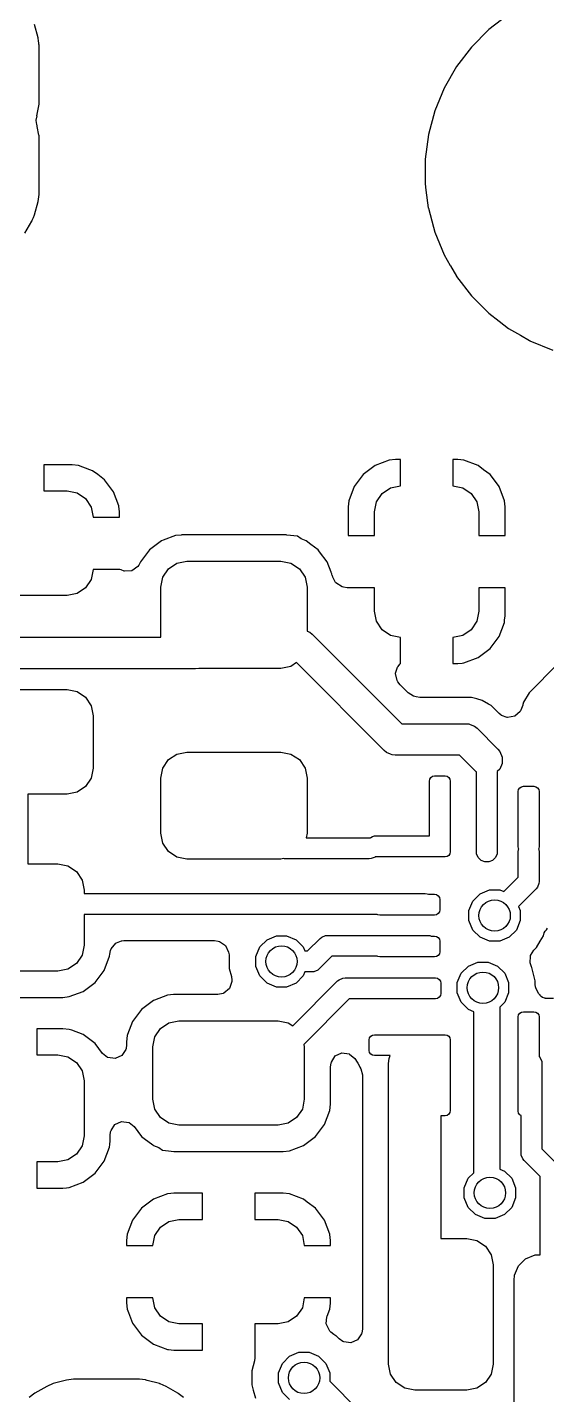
# Model space of a CAD drawing. Header units: inches. Extents: x 0.01 to 5.35, y 0.01 to 3.37.
# Drawn here: x 3.59 to 3.785, y 2.324 to 2.839 of the extents above; entities that cross this region are included whole.
import ezdxf

# ---------------------------------------------------------------- set-up
doc = ezdxf.new("R2010")
doc.units = ezdxf.units.IN
doc.header["$MEASUREMENT"] = 0
doc.layers.add('BLACK', color=250, linetype='CONTINUOUS')

msp = doc.modelspace()

# ---------------------------------------------------------------- linework, layer by layer
at = {"layer": 'BLACK', "linetype": 'CONTINUOUS'}
for p, q in [((3.77101, 2.84375), (3.76363, 2.83809)), ((3.59381, 2.83496), (3.59247, 2.83997)), ((3.76363, 2.83809), (3.75706, 2.83152)), ((3.76363, 2.83809), (3.76363, 2.83809)), ((3.76363, 2.83809), (3.76363, 2.83809)), ((3.59396, 2.83379), (3.59381, 2.83496)), ((3.59406, 2.83305), (3.59396, 2.83379)), ((3.59407, 2.83299), (3.59406, 2.83305)), ((3.59413, 2.83252), (3.59407, 2.83299)), ((3.59415, 2.83236), (3.59413, 2.83252)), ((3.59415, 2.81008), (3.59415, 2.83236)), ((3.59415, 2.83236), (3.59415, 2.83236)), ((3.75706, 2.83152), (3.75141, 2.82415)), ((3.75706, 2.83152), (3.75706, 2.83152)), ((3.75706, 2.83152), (3.75706, 2.83152)), ((3.75141, 2.82415), (3.74676, 2.8161)), ((3.75141, 2.82415), (3.75141, 2.82415)), ((3.74676, 2.8161), (3.7432, 2.80752)), ((3.74676, 2.8161), (3.74676, 2.8161)), ((3.59313, 2.80401), (3.5934, 2.80563)), ((3.59327, 2.80565), (3.59415, 2.81008)), ((3.5934, 2.80563), (3.59327, 2.80565)), ((3.7432, 2.80752), (3.7408, 2.79854)), ((3.59324, 2.80296), (3.59313, 2.80401)), ((3.59331, 2.80253), (3.59324, 2.80296)), ((3.59335, 2.80229), (3.59331, 2.80253)), ((3.59344, 2.80194), (3.59335, 2.80229)), ((3.59346, 2.80185), (3.59344, 2.80194)), ((3.59348, 2.80165), (3.59346, 2.80185)), ((3.59414, 2.79835), (3.59348, 2.80165)), ((3.59415, 2.79827), (3.59414, 2.79835)), ((3.59415, 2.77599), (3.59415, 2.79827)), ((3.59415, 2.79827), (3.59415, 2.79827)), ((3.59415, 2.79827), (3.59415, 2.79827)), ((3.7408, 2.79854), (3.73959, 2.78933)), ((3.73959, 2.78933), (3.73959, 2.78004)), ((3.73959, 2.78004), (3.73959, 2.78004)), ((3.73959, 2.78004), (3.73991, 2.77759)), ((3.59381, 2.77339), (3.59415, 2.77599)), ((3.73991, 2.77759), (3.74077, 2.77102)), ((3.59247, 2.76838), (3.59381, 2.77339)), ((3.74077, 2.77102), (3.7408, 2.77083)), ((3.7408, 2.77083), (3.7408, 2.77083)), ((3.7408, 2.77083), (3.74272, 2.76366)), ((3.58887, 2.76147), (3.59146, 2.76595)), ((3.59146, 2.76595), (3.59149, 2.76602)), ((3.59149, 2.76602), (3.59152, 2.76609)), ((3.59152, 2.76609), (3.59161, 2.76629)), ((3.59161, 2.76629), (3.59202, 2.76729)), ((3.59202, 2.76729), (3.59247, 2.76838)), ((3.74272, 2.76366), (3.7432, 2.76185)), ((3.7432, 2.76185), (3.7432, 2.76185)), ((3.7432, 2.76185), (3.74676, 2.75327)), ((3.74676, 2.75327), (3.74676, 2.75327)), ((3.74676, 2.75327), (3.74907, 2.74926)), ((3.74907, 2.74926), (3.74912, 2.74918)), ((3.74912, 2.74918), (3.7514, 2.74523)), ((3.7514, 2.74523), (3.75141, 2.74522)), ((3.75141, 2.74522), (3.75141, 2.74521)), ((3.75141, 2.74521), (3.75145, 2.74516)), ((3.75145, 2.74516), (3.75706, 2.73785)), ((3.75706, 2.73785), (3.75706, 2.73785)), ((3.75706, 2.73785), (3.75706, 2.73785)), ((3.75706, 2.73785), (3.75706, 2.73785)), ((3.75706, 2.73785), (3.76363, 2.73128)), ((3.76363, 2.73128), (3.76363, 2.73128)), ((3.76363, 2.73128), (3.76363, 2.73128)), ((3.76363, 2.73128), (3.76363, 2.73128)), ((3.76363, 2.73128), (3.76753, 2.72829)), ((3.76753, 2.72829), (3.77101, 2.72562)), ((3.77101, 2.72562), (3.77101, 2.72562)), ((3.77101, 2.72562), (3.77547, 2.72304)), ((3.77547, 2.72304), (3.77547, 2.72304)), ((3.77547, 2.72304), (3.77892, 2.72105)), ((3.77892, 2.72105), (3.77899, 2.72101)), ((3.77899, 2.72101), (3.77904, 2.72098)), ((3.77904, 2.72098), (3.77907, 2.72097)), ((3.77907, 2.72097), (3.78764, 2.71742)), ((3.60665, 2.67425), (3.59591, 2.67425)), ((3.59591, 2.67425), (3.59591, 2.66441)), ((3.60899, 2.674), (3.60665, 2.67425)), ((3.60665, 2.67425), (3.60665, 2.67425)), ((3.61069, 2.67337), (3.60899, 2.674)), ((3.60899, 2.674), (3.60899, 2.674)), ((3.61429, 2.67202), (3.61069, 2.67337)), ((3.61625, 2.67056), (3.61429, 2.67202)), ((3.61429, 2.67202), (3.61429, 2.67202)), ((3.72078, 2.67395), (3.71625, 2.67056)), ((3.72609, 2.67593), (3.72078, 2.67395)), ((3.72078, 2.67395), (3.72078, 2.67395)), ((3.72843, 2.67618), (3.72609, 2.67593)), ((3.72609, 2.67593), (3.72609, 2.67593)), ((3.73031, 2.67618), (3.72843, 2.67618)), ((3.73031, 2.66634), (3.73031, 2.67618)), ((3.75188, 2.67618), (3.75, 2.67618)), ((3.75, 2.67618), (3.75, 2.66634)), ((3.75423, 2.67593), (3.75188, 2.67618)), ((3.75188, 2.67618), (3.75188, 2.67618)), ((3.75953, 2.67395), (3.75423, 2.67593)), ((3.75423, 2.67593), (3.75423, 2.67593)), ((3.76159, 2.67241), (3.75953, 2.67395)), ((3.75953, 2.67395), (3.75953, 2.67395)), ((3.75953, 2.67395), (3.75953, 2.67395)), ((3.76406, 2.67056), (3.76159, 2.67241)), ((3.61883, 2.66863), (3.61625, 2.67056)), ((3.61962, 2.66757), (3.61883, 2.66863)), ((3.61883, 2.66863), (3.61883, 2.66863)), ((3.62222, 2.6641), (3.61962, 2.66757)), ((3.71625, 2.67056), (3.71286, 2.66603)), ((3.71625, 2.67056), (3.71625, 2.67056)), ((3.76492, 2.66942), (3.76406, 2.67056)), ((3.76406, 2.67056), (3.76406, 2.67056)), ((3.76745, 2.66603), (3.76492, 2.66942)), ((3.59591, 2.66441), (3.60476, 2.66441)), ((3.60476, 2.66441), (3.60853, 2.66366)), ((3.60853, 2.66366), (3.61172, 2.66153)), ((3.61172, 2.66153), (3.61386, 2.65833)), ((3.6242, 2.65879), (3.62222, 2.6641)), ((3.62222, 2.6641), (3.62222, 2.6641)), ((3.71286, 2.66603), (3.71088, 2.66072)), ((3.71286, 2.66603), (3.71286, 2.66603)), ((3.72122, 2.66026), (3.72336, 2.66346)), ((3.72336, 2.66346), (3.72655, 2.66559)), ((3.72655, 2.66559), (3.73031, 2.66634)), ((3.75, 2.66634), (3.75377, 2.66559)), ((3.75377, 2.66559), (3.75696, 2.66346)), ((3.75696, 2.66346), (3.75909, 2.66026)), ((3.76943, 2.66073), (3.76745, 2.66603)), ((3.76745, 2.66603), (3.76745, 2.66603)), ((3.61386, 2.65833), (3.61461, 2.65457)), ((3.6242, 2.65879), (3.6242, 2.65879)), ((3.62424, 2.65838), (3.6242, 2.65879)), ((3.62427, 2.65812), (3.62424, 2.65838)), ((3.62429, 2.65796), (3.62427, 2.65812)), ((3.6243, 2.65786), (3.62429, 2.65796)), ((3.62431, 2.65773), (3.6243, 2.65786)), ((3.62445, 2.65645), (3.62431, 2.65773)), ((3.62445, 2.65457), (3.62445, 2.65645)), ((3.71088, 2.66072), (3.71063, 2.65838)), ((3.71063, 2.65838), (3.71063, 2.64764)), ((3.71063, 2.65838), (3.71063, 2.65838)), ((3.71088, 2.66072), (3.71088, 2.66072)), ((3.72047, 2.6565), (3.72122, 2.66026)), ((3.72047, 2.64764), (3.72047, 2.6565)), ((3.75909, 2.66026), (3.75984, 2.6565)), ((3.75984, 2.6565), (3.75984, 2.64764)), ((3.76943, 2.66072), (3.76943, 2.66073)), ((3.76968, 2.65838), (3.76943, 2.66072)), ((3.76943, 2.66072), (3.76943, 2.66072)), ((3.76968, 2.65838), (3.76968, 2.65838)), ((3.76968, 2.65838), (3.76968, 2.65838)), ((3.76968, 2.65838), (3.76968, 2.65838)), ((3.76968, 2.64764), (3.76968, 2.65838)), ((3.61461, 2.65457), (3.62445, 2.65457)), ((3.6456, 2.64757), (3.64087, 2.64581)), ((3.6478, 2.64781), (3.6456, 2.64757)), ((3.64787, 2.64782), (3.6478, 2.64781)), ((3.64794, 2.64782), (3.64787, 2.64782)), ((3.68714, 2.64782), (3.64794, 2.64782)), ((3.64794, 2.64782), (3.64794, 2.64782)), ((3.68726, 2.64782), (3.68714, 2.64782)), ((3.68714, 2.64782), (3.68714, 2.64782)), ((3.68714, 2.64782), (3.68714, 2.64782)), ((3.68745, 2.64779), (3.68726, 2.64782)), ((3.69146, 2.64736), (3.68745, 2.64779)), ((3.69285, 2.64632), (3.69146, 2.64736)), ((3.6948, 2.64559), (3.69285, 2.64632)), ((3.71063, 2.64764), (3.72047, 2.64764)), ((3.75984, 2.64764), (3.76968, 2.64764)), ((3.63575, 2.64219), (3.63235, 2.63766)), ((3.64029, 2.64559), (3.63575, 2.64219)), ((3.63575, 2.64219), (3.63575, 2.64219)), ((3.64087, 2.64581), (3.64029, 2.64559)), ((3.64029, 2.64559), (3.64029, 2.64559)), ((3.69659, 2.64425), (3.6948, 2.64559)), ((3.6948, 2.64559), (3.6948, 2.64559)), ((3.6948, 2.64559), (3.6948, 2.64559)), ((3.6948, 2.64559), (3.6948, 2.64559)), ((3.69934, 2.64219), (3.69659, 2.64425)), ((3.69985, 2.64152), (3.69934, 2.64219)), ((3.69934, 2.64219), (3.69934, 2.64219)), ((3.70273, 2.63766), (3.69985, 2.64152)), ((3.63136, 2.636), (3.62916, 2.63435)), ((3.63169, 2.63643), (3.63136, 2.636)), ((3.63225, 2.63746), (3.63169, 2.63643)), ((3.63226, 2.63746), (3.63225, 2.63746)), ((3.63235, 2.63764), (3.63226, 2.63746)), ((3.63235, 2.63766), (3.63235, 2.63766)), ((3.63235, 2.63766), (3.63235, 2.63766)), ((3.63235, 2.63766), (3.63235, 2.63766)), ((3.63235, 2.63766), (3.63235, 2.63765)), ((3.63235, 2.63765), (3.63235, 2.63764)), ((3.64287, 2.63508), (3.64606, 2.63721)), ((3.64606, 2.63721), (3.64983, 2.63796)), ((3.64983, 2.63796), (3.68526, 2.63796)), ((3.68526, 2.63796), (3.68903, 2.63721)), ((3.68903, 2.63721), (3.69222, 2.63508)), ((3.70416, 2.63383), (3.70273, 2.63766)), ((3.70273, 2.63766), (3.70273, 2.63766)), ((3.61386, 2.63112), (3.61172, 2.62792)), ((3.61461, 2.63488), (3.61386, 2.63112)), ((3.62457, 2.63488), (3.61461, 2.63488)), ((3.62511, 2.6347), (3.62457, 2.63488)), ((3.62457, 2.63488), (3.62457, 2.63488)), ((3.62623, 2.63419), (3.62511, 2.6347)), ((3.62641, 2.63415), (3.62623, 2.63419)), ((3.62916, 2.63435), (3.62641, 2.63415)), ((3.63998, 2.62812), (3.64073, 2.63188)), ((3.64073, 2.63188), (3.64287, 2.63508)), ((3.69222, 2.63508), (3.69435, 2.63188)), ((3.69435, 2.63188), (3.6951, 2.62812)), ((3.70423, 2.63365), (3.70416, 2.63383)), ((3.70444, 2.63315), (3.70423, 2.63365)), ((3.7045, 2.63309), (3.70444, 2.63315)), ((3.70463, 2.63262), (3.7045, 2.63309)), ((3.70469, 2.63243), (3.70463, 2.63262)), ((3.70473, 2.63227), (3.70469, 2.63243)), ((3.70477, 2.6321), (3.70473, 2.63227)), ((3.70484, 2.63188), (3.70477, 2.6321)), ((3.70586, 2.62997), (3.70484, 2.63188)), ((3.60853, 2.62579), (3.60476, 2.62504)), ((3.61172, 2.62792), (3.60853, 2.62579)), ((3.63998, 2.60929), (3.63998, 2.62812)), ((3.6951, 2.62812), (3.6951, 2.61166)), ((3.70599, 2.62981), (3.70586, 2.62997)), ((3.70831, 2.62832), (3.70599, 2.62981)), ((3.7089, 2.62815), (3.70831, 2.62832)), ((3.71027, 2.62795), (3.7089, 2.62815)), ((3.72047, 2.62795), (3.71027, 2.62795)), ((3.72047, 2.61909), (3.72047, 2.62795)), ((3.76968, 2.62795), (3.75984, 2.62795)), ((3.75984, 2.62795), (3.75984, 2.61909)), ((3.76968, 2.61721), (3.76968, 2.62795)), ((3.60476, 2.62504), (3.56736, 2.62504)), ((3.72122, 2.61533), (3.72047, 2.61909)), ((3.72336, 2.61213), (3.72122, 2.61533)), ((3.75909, 2.61533), (3.75696, 2.61213)), ((3.75984, 2.61909), (3.75909, 2.61533)), ((3.76943, 2.61487), (3.76954, 2.61589)), ((3.76954, 2.61589), (3.76968, 2.61721)), ((3.76968, 2.61721), (3.76968, 2.61721)), ((3.6951, 2.61166), (3.69619, 2.61121)), ((3.69619, 2.61121), (3.69709, 2.61048)), ((3.69709, 2.61048), (3.73079, 2.57677)), ((3.72655, 2.61), (3.72336, 2.61213)), ((3.73031, 2.60925), (3.72655, 2.61)), ((3.75377, 2.61), (3.75, 2.60925)), ((3.75696, 2.61213), (3.75377, 2.61)), ((3.76745, 2.60956), (3.76943, 2.61487)), ((3.76943, 2.61487), (3.76943, 2.61487)), ((3.50535, 2.60929), (3.63998, 2.60929)), ((3.73031, 2.59941), (3.73031, 2.60925)), ((3.75, 2.60925), (3.75, 2.59941)), ((3.75953, 2.60164), (3.76406, 2.60503)), ((3.76406, 2.60503), (3.76745, 2.60956)), ((3.76406, 2.60503), (3.76406, 2.60503)), ((3.76745, 2.60956), (3.76745, 2.60956)), ((3.69111, 2.59975), (3.68903, 2.59836)), ((3.72417, 2.56669), (3.69111, 2.59975)), ((3.75348, 2.59958), (3.75423, 2.59966)), ((3.75423, 2.59966), (3.75953, 2.60164)), ((3.75423, 2.59966), (3.75423, 2.59966)), ((3.75953, 2.60164), (3.75953, 2.60164)), ((3.65315, 2.59748), (3.5078, 2.59748)), ((3.6543, 2.59759), (3.65315, 2.59748)), ((3.65433, 2.59761), (3.6543, 2.59759)), ((3.68526, 2.59761), (3.65433, 2.59761)), ((3.68903, 2.59836), (3.68526, 2.59761)), ((3.72844, 2.5957), (3.72845, 2.59577)), ((3.72903, 2.59301), (3.72844, 2.5957)), ((3.72845, 2.59577), (3.72921, 2.59806)), ((3.72921, 2.59806), (3.72938, 2.59831)), ((3.72938, 2.59831), (3.73003, 2.59913)), ((3.73003, 2.59913), (3.73031, 2.59941)), ((3.73031, 2.59941), (3.73031, 2.59941)), ((3.75, 2.59941), (3.75188, 2.59941)), ((3.75188, 2.59941), (3.75348, 2.59958)), ((3.75188, 2.59941), (3.75188, 2.59941)), ((3.75188, 2.59941), (3.75188, 2.59941)), ((3.78962, 2.59932), (3.77872, 2.58842)), ((3.56736, 2.58961), (3.60476, 2.58961)), ((3.60476, 2.58961), (3.60853, 2.58886)), ((3.72932, 2.59247), (3.72903, 2.59301)), ((3.73016, 2.59135), (3.72932, 2.59247)), ((3.73316, 2.58836), (3.73016, 2.59135)), ((3.60853, 2.58886), (3.61172, 2.58672)), ((3.61172, 2.58672), (3.61386, 2.58353)), ((3.73523, 2.58712), (3.73316, 2.58836)), ((3.73623, 2.58683), (3.73523, 2.58712)), ((3.7376, 2.58663), (3.73623, 2.58683)), ((3.75704, 2.58663), (3.7376, 2.58663)), ((3.75904, 2.5861), (3.75704, 2.58663)), ((3.75704, 2.58663), (3.75704, 2.58663)), ((3.75704, 2.58663), (3.75704, 2.58663)), ((3.76105, 2.58556), (3.75904, 2.5861)), ((3.75904, 2.5861), (3.75904, 2.5861)), ((3.7635, 2.58414), (3.76105, 2.58556)), ((3.77665, 2.58483), (3.77642, 2.584)), ((3.77872, 2.58842), (3.77665, 2.58483)), ((3.77665, 2.58483), (3.77665, 2.58483)), ((3.77872, 2.58842), (3.77872, 2.58842)), ((3.61386, 2.58353), (3.61461, 2.57976)), ((3.61461, 2.57976), (3.61461, 2.56008)), ((3.76441, 2.58362), (3.7635, 2.58414)), ((3.76464, 2.58348), (3.76441, 2.58362)), ((3.76441, 2.58362), (3.76441, 2.58362)), ((3.76752, 2.58061), (3.76464, 2.58348)), ((3.76464, 2.58348), (3.76464, 2.58348)), ((3.76464, 2.58348), (3.76464, 2.58348)), ((3.76464, 2.58348), (3.76464, 2.58348)), ((3.76464, 2.58348), (3.76464, 2.58348)), ((3.76823, 2.58002), (3.76752, 2.58061)), ((3.7684, 2.57991), (3.76823, 2.58002)), ((3.77055, 2.5791), (3.7684, 2.57991)), ((3.77062, 2.5791), (3.77055, 2.5791)), ((3.77333, 2.57955), (3.77062, 2.5791)), ((3.77062, 2.5791), (3.77062, 2.5791)), ((3.77536, 2.5814), (3.77333, 2.57955)), ((3.77565, 2.58187), (3.77536, 2.5814)), ((3.7762, 2.58315), (3.77565, 2.58187)), ((3.77635, 2.58372), (3.7762, 2.58315)), ((3.77642, 2.584), (3.77635, 2.58372)), ((3.77635, 2.58372), (3.77635, 2.58372)), ((3.77642, 2.584), (3.77642, 2.584)), ((3.73079, 2.57677), (3.75496, 2.57677)), ((3.75496, 2.57677), (3.75611, 2.57666)), ((3.75611, 2.57666), (3.75656, 2.57647)), ((3.75656, 2.57647), (3.75824, 2.57578)), ((3.75824, 2.57578), (3.75914, 2.57504)), ((3.75914, 2.57504), (3.76701, 2.56717)), ((3.64287, 2.56323), (3.64606, 2.56536)), ((3.64606, 2.56536), (3.64983, 2.56611)), ((3.64983, 2.56611), (3.68526, 2.56611)), ((3.68526, 2.56611), (3.68903, 2.56536)), ((3.68903, 2.56536), (3.69222, 2.56323)), ((3.72507, 2.56596), (3.72417, 2.56669)), ((3.7265, 2.56536), (3.72507, 2.56596)), ((3.72719, 2.56507), (3.7265, 2.56536)), ((3.72835, 2.56496), (3.72719, 2.56507)), ((3.75251, 2.56496), (3.72835, 2.56496)), ((3.75866, 2.55882), (3.75251, 2.56496)), ((3.76701, 2.56717), (3.76774, 2.56627)), ((3.76774, 2.56627), (3.76863, 2.56414)), ((3.76863, 2.56414), (3.76863, 2.56184)), ((3.61461, 2.56008), (3.61386, 2.55631)), ((3.63998, 2.55627), (3.64073, 2.56003)), ((3.64073, 2.56003), (3.64287, 2.56323)), ((3.69222, 2.56323), (3.69435, 2.56003)), ((3.69435, 2.56003), (3.6951, 2.55627)), ((3.7589, 2.55862), (3.75866, 2.55882)), ((3.7589, 2.52858), (3.7589, 2.55862)), ((3.76774, 2.55971), (3.76677, 2.55874)), ((3.76677, 2.55874), (3.76677, 2.52858)), ((3.76863, 2.56184), (3.76774, 2.55971)), ((3.61386, 2.55631), (3.61172, 2.55312)), ((3.63998, 2.5356), (3.63998, 2.55627)), ((3.6951, 2.55627), (3.6951, 2.5356)), ((3.74118, 2.55516), (3.74133, 2.55591)), ((3.74118, 2.53449), (3.74118, 2.55516)), ((3.74133, 2.55591), (3.74176, 2.55655)), ((3.74176, 2.55655), (3.7424, 2.55698)), ((3.7424, 2.55698), (3.74315, 2.55713)), ((3.74315, 2.55713), (3.74709, 2.55713)), ((3.74709, 2.55713), (3.74784, 2.55698)), ((3.74784, 2.55698), (3.74848, 2.55655)), ((3.74848, 2.55655), (3.74891, 2.55591)), ((3.74891, 2.55591), (3.74906, 2.55516)), ((3.74906, 2.55516), (3.74906, 2.52858)), ((3.60476, 2.55024), (3.59, 2.55024)), ((3.59, 2.55024), (3.59, 2.52396)), ((3.60853, 2.55099), (3.60476, 2.55024)), ((3.61172, 2.55312), (3.60853, 2.55099)), ((3.77465, 2.55122), (3.7748, 2.55197)), ((3.77465, 2.53055), (3.77465, 2.55122)), ((3.7748, 2.55197), (3.77522, 2.55261)), ((3.77522, 2.55261), (3.77586, 2.55304)), ((3.77586, 2.55304), (3.77661, 2.55319)), ((3.77661, 2.55319), (3.78055, 2.55319)), ((3.78055, 2.55319), (3.7813, 2.55304)), ((3.7813, 2.55304), (3.78194, 2.55261)), ((3.78194, 2.55261), (3.78237, 2.55197)), ((3.78237, 2.55197), (3.78252, 2.55122)), ((3.78252, 2.55122), (3.78252, 2.53055)), ((3.64073, 2.53183), (3.63998, 2.5356)), ((3.6951, 2.5356), (3.69474, 2.5338)), ((3.69474, 2.5338), (3.71854, 2.5338)), ((3.71854, 2.5338), (3.71901, 2.53375)), ((3.71901, 2.53375), (3.71912, 2.53391)), ((3.71912, 2.53391), (3.71976, 2.53434)), ((3.71976, 2.53434), (3.72051, 2.53449)), ((3.72051, 2.53449), (3.74118, 2.53449)), ((3.64287, 2.52864), (3.64073, 2.53183)), ((3.64606, 2.52651), (3.64287, 2.52864)), ((3.74891, 2.52783), (3.74848, 2.52719)), ((3.74906, 2.52858), (3.74891, 2.52783)), ((3.75897, 2.52781), (3.7589, 2.52858)), ((3.75956, 2.5264), (3.75897, 2.52781)), ((3.7667, 2.52781), (3.76611, 2.5264)), ((3.76677, 2.52858), (3.7667, 2.52781)), ((3.7748, 2.5298), (3.77465, 2.53055)), ((3.77465, 2.52858), (3.77472, 2.52935)), ((3.77465, 2.51899), (3.77465, 2.52858)), ((3.77472, 2.52935), (3.77486, 2.5297)), ((3.77486, 2.5297), (3.7748, 2.5298)), ((3.78237, 2.5298), (3.7823, 2.5297)), ((3.7823, 2.5297), (3.78244, 2.52935)), ((3.78252, 2.53055), (3.78237, 2.5298)), ((3.78244, 2.52935), (3.78252, 2.52858)), ((3.78252, 2.52858), (3.78252, 2.51736)), ((3.59, 2.52396), (3.60126, 2.52396)), ((3.60126, 2.52396), (3.60503, 2.52321)), ((3.60503, 2.52321), (3.60822, 2.52108)), ((3.64983, 2.52576), (3.64606, 2.52651)), ((3.68526, 2.52576), (3.64983, 2.52576)), ((3.68629, 2.52596), (3.68526, 2.52576)), ((3.68668, 2.52592), (3.68629, 2.52596)), ((3.71854, 2.52592), (3.68668, 2.52592)), ((3.71931, 2.526), (3.71854, 2.52592)), ((3.72073, 2.52658), (3.71931, 2.526)), ((3.72076, 2.52661), (3.72073, 2.52658)), ((3.74315, 2.52661), (3.72076, 2.52661)), ((3.74709, 2.52661), (3.74315, 2.52661)), ((3.74784, 2.52676), (3.74709, 2.52661)), ((3.74848, 2.52719), (3.74784, 2.52676)), ((3.76065, 2.52531), (3.75956, 2.5264)), ((3.76207, 2.52472), (3.76065, 2.52531)), ((3.7636, 2.52472), (3.76207, 2.52472)), ((3.76502, 2.52531), (3.7636, 2.52472)), ((3.76611, 2.5264), (3.76502, 2.52531)), ((3.60822, 2.52108), (3.61035, 2.51788)), ((3.61035, 2.51788), (3.6111, 2.51412)), ((3.76922, 2.51357), (3.77465, 2.51899)), ((3.78252, 2.51736), (3.78244, 2.51659)), ((3.6111, 2.51412), (3.6111, 2.51283)), ((3.6111, 2.51283), (3.73961, 2.51283)), ((3.73961, 2.51283), (3.74037, 2.51276)), ((3.74037, 2.51276), (3.74086, 2.51256)), ((3.74086, 2.51256), (3.74315, 2.51256)), ((3.74315, 2.51256), (3.7439, 2.51241)), ((3.7439, 2.51241), (3.74454, 2.51198)), ((3.75758, 2.51001), (3.7603, 2.51273)), ((3.7603, 2.51273), (3.76385, 2.5142)), ((3.76385, 2.5142), (3.76769, 2.5142)), ((3.76769, 2.5142), (3.76922, 2.51357)), ((3.78137, 2.51458), (3.77479, 2.508)), ((3.78186, 2.51518), (3.78137, 2.51458)), ((3.78244, 2.51659), (3.78186, 2.51518)), ((3.74454, 2.51198), (3.74497, 2.51134)), ((3.74497, 2.51134), (3.74512, 2.51059)), ((3.74512, 2.51059), (3.74512, 2.50665)), ((3.75611, 2.50647), (3.75758, 2.51001)), ((3.77479, 2.508), (3.77542, 2.50647)), ((3.72154, 2.50496), (3.6111, 2.50496)), ((3.6111, 2.50496), (3.6111, 2.49345)), ((3.72173, 2.50483), (3.72154, 2.50496)), ((3.72248, 2.50469), (3.72173, 2.50483)), ((3.74315, 2.50469), (3.72248, 2.50469)), ((3.7439, 2.50483), (3.74315, 2.50469)), ((3.74454, 2.50526), (3.7439, 2.50483)), ((3.74497, 2.5059), (3.74454, 2.50526)), ((3.74512, 2.50665), (3.74497, 2.5059)), ((3.75611, 2.50263), (3.75611, 2.50647)), ((3.75758, 2.49908), (3.75611, 2.50263)), ((3.77542, 2.50263), (3.77395, 2.49908)), ((3.77542, 2.50647), (3.77542, 2.50263)), ((3.68003, 2.49545), (3.68358, 2.49692)), ((3.68358, 2.49692), (3.68742, 2.49692)), ((3.68742, 2.49692), (3.69097, 2.49545)), ((3.70065, 2.49642), (3.70207, 2.49701)), ((3.70207, 2.49701), (3.70283, 2.49709)), ((3.70283, 2.49709), (3.74059, 2.49709)), ((3.74059, 2.49709), (3.74136, 2.49701)), ((3.74136, 2.49701), (3.74184, 2.49681)), ((3.74184, 2.49681), (3.74315, 2.49681)), ((3.74315, 2.49681), (3.7439, 2.49666)), ((3.7603, 2.49636), (3.75758, 2.49908)), ((3.77395, 2.49908), (3.77123, 2.49636)), ((3.78291, 2.49484), (3.78413, 2.49694)), ((3.78413, 2.49694), (3.78443, 2.49808)), ((3.78443, 2.49808), (3.78482, 2.4987)), ((3.78482, 2.4987), (3.78532, 2.49915)), ((3.78532, 2.49915), (3.78568, 2.49973)), ((3.6111, 2.49345), (3.61035, 2.48968)), ((3.62114, 2.49139), (3.62138, 2.49196)), ((3.62138, 2.49196), (3.62311, 2.4941)), ((3.62311, 2.4941), (3.62328, 2.49422)), ((3.62328, 2.49422), (3.62528, 2.49503)), ((3.62528, 2.49503), (3.62534, 2.49504)), ((3.62534, 2.49504), (3.62612, 2.4951)), ((3.62612, 2.4951), (3.66022, 2.4951)), ((3.66022, 2.4951), (3.66159, 2.4949)), ((3.66159, 2.4949), (3.66212, 2.49474)), ((3.66212, 2.49474), (3.66444, 2.49326)), ((3.66444, 2.49326), (3.66558, 2.49078)), ((3.67585, 2.48918), (3.67732, 2.49273)), ((3.67732, 2.49273), (3.68003, 2.49545)), ((3.69097, 2.49545), (3.69368, 2.49273)), ((3.69368, 2.49273), (3.69432, 2.4912)), ((3.69532, 2.4912), (3.70005, 2.49593)), ((3.70005, 2.49593), (3.70065, 2.49642)), ((3.7439, 2.49666), (3.74454, 2.49623)), ((3.74454, 2.49623), (3.74497, 2.4956)), ((3.74497, 2.4956), (3.74512, 2.49484)), ((3.74512, 2.49484), (3.74512, 2.49091)), ((3.76385, 2.49489), (3.7603, 2.49636)), ((3.76769, 2.49489), (3.76385, 2.49489)), ((3.77123, 2.49636), (3.76769, 2.49489)), ((3.78054, 2.49146), (3.78153, 2.49245)), ((3.78153, 2.49245), (3.78291, 2.49484)), ((3.60822, 2.48649), (3.60503, 2.48436)), ((3.61035, 2.48968), (3.60822, 2.48649)), ((3.61873, 2.48391), (3.62071, 2.48922)), ((3.62071, 2.48922), (3.6208, 2.49004)), ((3.6208, 2.49004), (3.62114, 2.49139)), ((3.66558, 2.49078), (3.66574, 2.4897)), ((3.66574, 2.4897), (3.66579, 2.48897)), ((3.66579, 2.48897), (3.66579, 2.48467)), ((3.67585, 2.48534), (3.67585, 2.48918)), ((3.69432, 2.4912), (3.69532, 2.4912)), ((3.70447, 2.48921), (3.69973, 2.48448)), ((3.72154, 2.48921), (3.70447, 2.48921)), ((3.72173, 2.48909), (3.72154, 2.48921)), ((3.72248, 2.48894), (3.72173, 2.48909)), ((3.74315, 2.48894), (3.72248, 2.48894)), ((3.7439, 2.48909), (3.74315, 2.48894)), ((3.74454, 2.48951), (3.7439, 2.48909)), ((3.74497, 2.49015), (3.74454, 2.48951)), ((3.74512, 2.49091), (3.74497, 2.49015)), ((3.7559, 2.48554), (3.75945, 2.48701)), ((3.75945, 2.48701), (3.76329, 2.48701)), ((3.76329, 2.48701), (3.76684, 2.48554)), ((3.7792, 2.48668), (3.77928, 2.48929)), ((3.77936, 2.486), (3.7792, 2.48668)), ((3.77928, 2.48929), (3.77933, 2.48946)), ((3.77933, 2.48946), (3.78054, 2.49146)), ((3.60126, 2.48361), (3.56583, 2.48361)), ((3.60503, 2.48436), (3.60126, 2.48361)), ((3.61534, 2.47937), (3.61873, 2.48391)), ((3.66579, 2.48467), (3.66579, 2.48467)), ((3.66579, 2.48467), (3.66582, 2.48456)), ((3.66582, 2.48456), (3.66582, 2.48456)), ((3.66582, 2.48456), (3.66582, 2.48456)), ((3.66582, 2.48456), (3.66661, 2.48163)), ((3.66661, 2.48163), (3.66677, 2.48025)), ((3.67732, 2.4818), (3.67585, 2.48534)), ((3.68003, 2.47908), (3.67732, 2.4818)), ((3.69368, 2.4818), (3.69097, 2.47908)), ((3.69432, 2.48333), (3.69368, 2.4818)), ((3.69695, 2.48333), (3.69432, 2.48333)), ((3.69772, 2.4834), (3.69695, 2.48333)), ((3.69914, 2.48399), (3.69772, 2.4834)), ((3.69973, 2.48448), (3.69914, 2.48399)), ((3.75172, 2.47928), (3.75319, 2.48283)), ((3.75319, 2.48283), (3.7559, 2.48554)), ((3.76684, 2.48554), (3.76955, 2.48283)), ((3.76955, 2.48283), (3.77102, 2.47928)), ((3.77965, 2.48528), (3.77936, 2.486)), ((3.77961, 2.48526), (3.77965, 2.48528)), ((3.77973, 2.48497), (3.77961, 2.48526)), ((3.78108, 2.47995), (3.77973, 2.48497)), ((3.6108, 2.47598), (3.61534, 2.47937)), ((3.66592, 2.47708), (3.6638, 2.47533)), ((3.66676, 2.4797), (3.66592, 2.47708)), ((3.66677, 2.48025), (3.66676, 2.4797)), ((3.68358, 2.47761), (3.68003, 2.47908)), ((3.68742, 2.47761), (3.68358, 2.47761)), ((3.69097, 2.47908), (3.68742, 2.47761)), ((3.68975, 2.46303), (3.70663, 2.47991)), ((3.70663, 2.47991), (3.70722, 2.4804)), ((3.70722, 2.4804), (3.70864, 2.48099)), ((3.70864, 2.48099), (3.70941, 2.48106)), ((3.70941, 2.48106), (3.73272, 2.48106)), ((3.73272, 2.48106), (3.74354, 2.48106)), ((3.74354, 2.48106), (3.7443, 2.48091)), ((3.7443, 2.48091), (3.74494, 2.48049)), ((3.74494, 2.48049), (3.74536, 2.47985)), ((3.74536, 2.47985), (3.74551, 2.47909)), ((3.74551, 2.47909), (3.74551, 2.47516)), ((3.75172, 2.47544), (3.75172, 2.47928)), ((3.77102, 2.47928), (3.77102, 2.47544)), ((3.78108, 2.47863), (3.78108, 2.47995)), ((3.78108, 2.47995), (3.78108, 2.47995)), ((3.78118, 2.47764), (3.78108, 2.47863)), ((3.78123, 2.47738), (3.78118, 2.47764)), ((3.78227, 2.47524), (3.78123, 2.47738)), ((3.56394, 2.47374), (3.60314, 2.47374)), ((3.60314, 2.47374), (3.60549, 2.474)), ((3.60549, 2.474), (3.6108, 2.47598)), ((3.6373, 2.47257), (3.63277, 2.46918)), ((3.63766, 2.47271), (3.6373, 2.47257)), ((3.6373, 2.47257), (3.6373, 2.47257)), ((3.64261, 2.47455), (3.63766, 2.47271)), ((3.64482, 2.47479), (3.64261, 2.47455)), ((3.64488, 2.4748), (3.64482, 2.47479)), ((3.64496, 2.47481), (3.64488, 2.4748)), ((3.66157, 2.47481), (3.64496, 2.47481)), ((3.66349, 2.4752), (3.66157, 2.47481)), ((3.6638, 2.47533), (3.66349, 2.4752)), ((3.71104, 2.47319), (3.6939, 2.45605)), ((3.72287, 2.47319), (3.71104, 2.47319)), ((3.74354, 2.47319), (3.72287, 2.47319)), ((3.7443, 2.47334), (3.74354, 2.47319)), ((3.74494, 2.47377), (3.7443, 2.47334)), ((3.74536, 2.4744), (3.74494, 2.47377)), ((3.74551, 2.47516), (3.74536, 2.4744)), ((3.75319, 2.47189), (3.75172, 2.47544)), ((3.7559, 2.46918), (3.75319, 2.47189)), ((3.76955, 2.47189), (3.76776, 2.47009)), ((3.77102, 2.47544), (3.76955, 2.47189)), ((3.78254, 2.47492), (3.78227, 2.47524)), ((3.78265, 2.47479), (3.78254, 2.47492)), ((3.78291, 2.47463), (3.78265, 2.47479)), ((3.78291, 2.47447), (3.78291, 2.47463)), ((3.78325, 2.47407), (3.78291, 2.47447)), ((3.78374, 2.47374), (3.78325, 2.47407)), ((3.78389, 2.47364), (3.78374, 2.47374)), ((3.78454, 2.47346), (3.78389, 2.47364)), ((3.78479, 2.47346), (3.78454, 2.47346)), ((3.78499, 2.47334), (3.78479, 2.47346)), ((3.78516, 2.4733), (3.78499, 2.47334)), ((3.78791, 2.47334), (3.78516, 2.4733)), ((3.63277, 2.46918), (3.62937, 2.46464)), ((3.63277, 2.46918), (3.63277, 2.46918)), ((3.75791, 2.46834), (3.7559, 2.46918)), ((3.75791, 2.44237), (3.75791, 2.46834)), ((3.76776, 2.47009), (3.76776, 2.44237)), ((3.77465, 2.46638), (3.7748, 2.46713)), ((3.77465, 2.43094), (3.77465, 2.46638)), ((3.7748, 2.46713), (3.77522, 2.46777)), ((3.77522, 2.46777), (3.77586, 2.4682)), ((3.77586, 2.4682), (3.77661, 2.46835)), ((3.77661, 2.46835), (3.78055, 2.46835)), ((3.78055, 2.46835), (3.7813, 2.4682)), ((3.7813, 2.4682), (3.78194, 2.46777)), ((3.78194, 2.46777), (3.78237, 2.46713)), ((3.78237, 2.46713), (3.78252, 2.46638)), ((3.78252, 2.46638), (3.78252, 2.45142)), ((3.60314, 2.46195), (3.59339, 2.46195)), ((3.59339, 2.46195), (3.59339, 2.45211)), ((3.60549, 2.4617), (3.60314, 2.46195)), ((3.60314, 2.46195), (3.60314, 2.46195)), ((3.60646, 2.46134), (3.60549, 2.4617)), ((3.60549, 2.4617), (3.60549, 2.4617)), ((3.61079, 2.45972), (3.60646, 2.46134)), ((3.62937, 2.46464), (3.62753, 2.4597)), ((3.62937, 2.46464), (3.62937, 2.46464)), ((3.62937, 2.46464), (3.62937, 2.46464)), ((3.63775, 2.45887), (3.63988, 2.46206)), ((3.63988, 2.46206), (3.64308, 2.4642)), ((3.64308, 2.4642), (3.64684, 2.46494)), ((3.64684, 2.46494), (3.68424, 2.46494)), ((3.68424, 2.46494), (3.68801, 2.4642)), ((3.68801, 2.4642), (3.68975, 2.46303)), ((3.61181, 2.45896), (3.61079, 2.45972)), ((3.61079, 2.45972), (3.61079, 2.45972)), ((3.61532, 2.45633), (3.61181, 2.45896)), ((3.6181, 2.45262), (3.61532, 2.45633)), ((3.62714, 2.45592), (3.62694, 2.45454)), ((3.62739, 2.45933), (3.62714, 2.45699)), ((3.62714, 2.45699), (3.62714, 2.45699)), ((3.62714, 2.45699), (3.62714, 2.45592)), ((3.62753, 2.4597), (3.62739, 2.45933)), ((3.62739, 2.45933), (3.62739, 2.45933)), ((3.637, 2.4551), (3.63775, 2.45887)), ((3.6939, 2.45605), (3.69409, 2.4551)), ((3.71854, 2.45772), (3.71869, 2.45847)), ((3.71854, 2.45378), (3.71854, 2.45772)), ((3.71869, 2.45847), (3.71912, 2.45911)), ((3.71912, 2.45911), (3.71976, 2.45954)), ((3.71976, 2.45954), (3.72051, 2.45969)), ((3.72051, 2.45969), (3.74709, 2.45969)), ((3.74709, 2.45969), (3.74784, 2.45954)), ((3.74784, 2.45954), (3.74848, 2.45911)), ((3.74848, 2.45911), (3.74891, 2.45847)), ((3.74891, 2.45847), (3.74906, 2.45772)), ((3.74906, 2.45772), (3.74906, 2.43114)), ((3.59339, 2.45211), (3.60126, 2.45211)), ((3.60126, 2.45211), (3.60503, 2.45136)), ((3.60503, 2.45136), (3.60822, 2.44923)), ((3.61998, 2.4511), (3.6181, 2.45262)), ((3.6201, 2.45105), (3.61998, 2.4511)), ((3.62283, 2.45066), (3.6201, 2.45105)), ((3.62533, 2.4518), (3.62283, 2.45066)), ((3.62681, 2.45411), (3.62533, 2.4518)), ((3.62694, 2.45454), (3.62681, 2.45411)), ((3.637, 2.43542), (3.637, 2.4551)), ((3.69409, 2.4551), (3.69409, 2.43542)), ((3.70427, 2.44937), (3.70576, 2.45168)), ((3.70576, 2.45168), (3.70826, 2.45282)), ((3.70826, 2.45282), (3.71098, 2.45243)), ((3.71098, 2.45243), (3.71107, 2.45239)), ((3.71107, 2.45239), (3.7131, 2.45067)), ((3.7131, 2.45067), (3.71398, 2.44934)), ((3.71869, 2.45303), (3.71854, 2.45378)), ((3.71912, 2.45239), (3.71869, 2.45303)), ((3.71976, 2.45196), (3.71912, 2.45239)), ((3.72051, 2.45181), (3.71976, 2.45196)), ((3.72644, 2.45181), (3.72051, 2.45181)), ((3.72583, 2.44886), (3.72602, 2.45078)), ((3.72602, 2.45078), (3.72644, 2.45181)), ((3.78252, 2.45142), (3.78292, 2.45102)), ((3.78292, 2.45102), (3.78351, 2.4496)), ((3.60822, 2.44923), (3.61035, 2.44603)), ((3.61035, 2.44603), (3.6111, 2.44227)), ((3.70395, 2.44756), (3.70415, 2.44894)), ((3.70395, 2.43353), (3.70395, 2.44756)), ((3.70415, 2.44894), (3.70427, 2.44937)), ((3.71398, 2.44934), (3.71421, 2.44897)), ((3.71421, 2.44897), (3.71496, 2.4476)), ((3.71496, 2.4476), (3.71496, 2.4476)), ((3.71496, 2.4476), (3.715, 2.44752)), ((3.715, 2.44752), (3.71537, 2.44685)), ((3.71537, 2.44685), (3.71596, 2.44451)), ((3.72583, 2.37307), (3.72583, 2.44886)), ((3.78351, 2.4496), (3.78358, 2.44884)), ((3.78358, 2.44884), (3.78358, 2.41672)), ((3.6111, 2.44227), (3.6111, 2.4216)), ((3.71596, 2.44451), (3.71596, 2.34887)), ((3.75798, 2.44167), (3.75791, 2.44237)), ((3.75791, 2.44098), (3.75798, 2.44167)), ((3.75791, 2.4077), (3.75791, 2.44098)), ((3.76776, 2.44237), (3.76769, 2.44167)), ((3.76769, 2.44167), (3.76776, 2.44098)), ((3.76776, 2.44098), (3.76776, 2.40903)), ((3.63775, 2.43165), (3.637, 2.43542)), ((3.69409, 2.43542), (3.69334, 2.43165)), ((3.63988, 2.42846), (3.63775, 2.43165)), ((3.69334, 2.43165), (3.6912, 2.42846)), ((3.70172, 2.42588), (3.7037, 2.43119)), ((3.7037, 2.43119), (3.70395, 2.43353)), ((3.74891, 2.43039), (3.74848, 2.42975)), ((3.74906, 2.43114), (3.74891, 2.43039)), ((3.7748, 2.43019), (3.77465, 2.43094)), ((3.77522, 2.42955), (3.7748, 2.43019)), ((3.62127, 2.42356), (3.62275, 2.42588)), ((3.62275, 2.42588), (3.62526, 2.42702)), ((3.62526, 2.42702), (3.62798, 2.42663)), ((3.62798, 2.42663), (3.6281, 2.42657)), ((3.6281, 2.42657), (3.62998, 2.42506)), ((3.62998, 2.42506), (3.63277, 2.42134)), ((3.64308, 2.42632), (3.63988, 2.42846)), ((3.64684, 2.42557), (3.64308, 2.42632)), ((3.68424, 2.42557), (3.64684, 2.42557)), ((3.68801, 2.42632), (3.68424, 2.42557)), ((3.6912, 2.42846), (3.68801, 2.42632)), ((3.69832, 2.42134), (3.70172, 2.42588)), ((3.74709, 2.42917), (3.74551, 2.42917)), ((3.74551, 2.42917), (3.74551, 2.38291)), ((3.74784, 2.42932), (3.74709, 2.42917)), ((3.74848, 2.42975), (3.74784, 2.42932)), ((3.77571, 2.42923), (3.77522, 2.42955)), ((3.77571, 2.41509), (3.77571, 2.42923)), ((3.6111, 2.4216), (3.61035, 2.41783)), ((3.6208, 2.41836), (3.62094, 2.41971)), ((3.62094, 2.42176), (3.62114, 2.42314)), ((3.62094, 2.41972), (3.62094, 2.42176)), ((3.62094, 2.41971), (3.62094, 2.41972)), ((3.62114, 2.42314), (3.62127, 2.42356)), ((3.63277, 2.42134), (3.63374, 2.42061)), ((3.63374, 2.42061), (3.63374, 2.42061)), ((3.63374, 2.42061), (3.63374, 2.42061)), ((3.63374, 2.42061), (3.637, 2.41817)), ((3.69378, 2.41795), (3.69832, 2.42134)), ((3.60822, 2.41464), (3.60503, 2.41251)), ((3.61035, 2.41783), (3.60822, 2.41464)), ((3.61871, 2.41207), (3.62069, 2.41737)), ((3.62069, 2.41737), (3.6208, 2.41836)), ((3.62069, 2.41737), (3.62069, 2.41737)), ((3.637, 2.41817), (3.6373, 2.41795)), ((3.6373, 2.41795), (3.6373, 2.41795)), ((3.6373, 2.41795), (3.63925, 2.41722)), ((3.63925, 2.41722), (3.64064, 2.41618)), ((3.64064, 2.41618), (3.64288, 2.41594)), ((3.64288, 2.41594), (3.64288, 2.41594)), ((3.64288, 2.41594), (3.64288, 2.41594)), ((3.64288, 2.41594), (3.64496, 2.41571)), ((3.64496, 2.41571), (3.68613, 2.41571)), ((3.68613, 2.41571), (3.68848, 2.41596)), ((3.68848, 2.41596), (3.69378, 2.41795)), ((3.77578, 2.41432), (3.77571, 2.41509)), ((3.77637, 2.4129), (3.77578, 2.41432)), ((3.78358, 2.41672), (3.78963, 2.41067)), ((3.60126, 2.41176), (3.59339, 2.41176)), ((3.59339, 2.41176), (3.59339, 2.40191)), ((3.60503, 2.41251), (3.60126, 2.41176)), ((3.61532, 2.40754), (3.61871, 2.41207)), ((3.61871, 2.41207), (3.61871, 2.41207)), ((3.77686, 2.41231), (3.77637, 2.4129)), ((3.78291, 2.40626), (3.77686, 2.41231)), ((3.60549, 2.40217), (3.61079, 2.40414)), ((3.61079, 2.40414), (3.61532, 2.40754)), ((3.61079, 2.40414), (3.61079, 2.40414)), ((3.61532, 2.40754), (3.61532, 2.40754)), ((3.75435, 2.40206), (3.75582, 2.40561)), ((3.75582, 2.40561), (3.75791, 2.4077)), ((3.76776, 2.40903), (3.76947, 2.40832)), ((3.76947, 2.40832), (3.77219, 2.40561)), ((3.77219, 2.40561), (3.77366, 2.40206)), ((3.78291, 2.37682), (3.78291, 2.40626)), ((3.59339, 2.40191), (3.60314, 2.40191)), ((3.60314, 2.40191), (3.60455, 2.40206)), ((3.60314, 2.40191), (3.60314, 2.40191)), ((3.60314, 2.40191), (3.60314, 2.40191)), ((3.60455, 2.40206), (3.60549, 2.40217)), ((3.60549, 2.40217), (3.60549, 2.40217)), ((3.64261, 2.39973), (3.63731, 2.39775)), ((3.64262, 2.39973), (3.64261, 2.39973)), ((3.64496, 2.39998), (3.64262, 2.39973)), ((3.6557, 2.39998), (3.64496, 2.39998)), ((3.6557, 2.39014), (3.6557, 2.39998)), ((3.68613, 2.39998), (3.67539, 2.39998)), ((3.67539, 2.39998), (3.67539, 2.39014)), ((3.68847, 2.39973), (3.68613, 2.39998)), ((3.68613, 2.39998), (3.68613, 2.39998)), ((3.69378, 2.39775), (3.68847, 2.39973)), ((3.68847, 2.39973), (3.68847, 2.39973)), ((3.75435, 2.39822), (3.75435, 2.40206)), ((3.77366, 2.40206), (3.77366, 2.39822)), ((3.63278, 2.39436), (3.62939, 2.38983)), ((3.63731, 2.39775), (3.63278, 2.39436)), ((3.63278, 2.39436), (3.63278, 2.39436)), ((3.63278, 2.39436), (3.63278, 2.39436)), ((3.63731, 2.39775), (3.63731, 2.39775)), ((3.69522, 2.39667), (3.69378, 2.39775)), ((3.69378, 2.39775), (3.69378, 2.39775)), ((3.69378, 2.39775), (3.69378, 2.39775)), ((3.69831, 2.39436), (3.69522, 2.39667)), ((3.7017, 2.38983), (3.69831, 2.39436)), ((3.69831, 2.39436), (3.69831, 2.39436)), ((3.69831, 2.39436), (3.69831, 2.39436)), ((3.75582, 2.39467), (3.75435, 2.39822)), ((3.75854, 2.39195), (3.75582, 2.39467)), ((3.77219, 2.39467), (3.76947, 2.39195)), ((3.77366, 2.39822), (3.77219, 2.39467)), ((3.62939, 2.38983), (3.62741, 2.38453)), ((3.62939, 2.38983), (3.62939, 2.38983)), ((3.63988, 2.38726), (3.64308, 2.38939)), ((3.64308, 2.38939), (3.64684, 2.39014)), ((3.64684, 2.39014), (3.6557, 2.39014)), ((3.67539, 2.39014), (3.68424, 2.39014)), ((3.68424, 2.39014), (3.68801, 2.38939)), ((3.68801, 2.38939), (3.6912, 2.38726)), ((3.70368, 2.38453), (3.7017, 2.38983)), ((3.7017, 2.38983), (3.7017, 2.38983)), ((3.76208, 2.39049), (3.75854, 2.39195)), ((3.76592, 2.39049), (3.76208, 2.39049)), ((3.76947, 2.39195), (3.76592, 2.39049)), ((3.62741, 2.38453), (3.62716, 2.38218)), ((3.62741, 2.38453), (3.62741, 2.38453)), ((3.637, 2.3803), (3.63775, 2.38407)), ((3.63775, 2.38407), (3.63988, 2.38726)), ((3.6912, 2.38726), (3.69334, 2.38407)), ((3.69334, 2.38407), (3.69409, 2.3803)), ((3.70369, 2.38442), (3.70368, 2.38453)), ((3.70368, 2.38453), (3.70368, 2.38453)), ((3.70393, 2.38218), (3.70369, 2.38442)), ((3.62716, 2.38218), (3.62716, 2.3803)), ((3.62716, 2.38218), (3.62716, 2.38218)), ((3.62716, 2.3803), (3.637, 2.3803)), ((3.69409, 2.3803), (3.70393, 2.3803)), ((3.70393, 2.3803), (3.70393, 2.38218)), ((3.70393, 2.38218), (3.70393, 2.38218)), ((3.70393, 2.38218), (3.70393, 2.38218)), ((3.70393, 2.38218), (3.70393, 2.38218)), ((3.74551, 2.38291), (3.75535, 2.38291)), ((3.75535, 2.38291), (3.75912, 2.38216)), ((3.75912, 2.38216), (3.76231, 2.38003)), ((3.76231, 2.38003), (3.76445, 2.37684)), ((3.76445, 2.37684), (3.7652, 2.37307)), ((3.77473, 2.37263), (3.77745, 2.37535)), ((3.77745, 2.37535), (3.78099, 2.37682)), ((3.78099, 2.37682), (3.78291, 2.37682)), ((3.72583, 2.33567), (3.72583, 2.37307)), ((3.7652, 2.37307), (3.7652, 2.33567)), ((3.77307, 2.36717), (3.77326, 2.36909)), ((3.77326, 2.36909), (3.77473, 2.37263)), ((3.77307, 2.2974), (3.77307, 2.36717)), ((3.637, 2.36061), (3.62716, 2.36061)), ((3.62716, 2.36061), (3.62716, 2.35873)), ((3.62716, 2.35873), (3.62741, 2.35639)), ((3.63775, 2.35685), (3.637, 2.36061)), ((3.69409, 2.36061), (3.69334, 2.35685)), ((3.70393, 2.36061), (3.69409, 2.36061)), ((3.70368, 2.35639), (3.70392, 2.3586)), ((3.70392, 2.3586), (3.70393, 2.35873)), ((3.70393, 2.35873), (3.70393, 2.36061)), ((3.70393, 2.35873), (3.70393, 2.35873)), ((3.62741, 2.35639), (3.62741, 2.35639)), ((3.62741, 2.35639), (3.6279, 2.35507)), ((3.6279, 2.35507), (3.62939, 2.35108)), ((3.63988, 2.35365), (3.63775, 2.35685)), ((3.64308, 2.35152), (3.63988, 2.35365)), ((3.6912, 2.35365), (3.68801, 2.35152)), ((3.69334, 2.35685), (3.6912, 2.35365)), ((3.70235, 2.35079), (3.70257, 2.35342)), ((3.70257, 2.35342), (3.70269, 2.35374)), ((3.70269, 2.35374), (3.70368, 2.35639)), ((3.70368, 2.35639), (3.70368, 2.35639)), ((3.62939, 2.35108), (3.62939, 2.35108)), ((3.62939, 2.35108), (3.63086, 2.34912)), ((3.63086, 2.34912), (3.63278, 2.34655)), ((3.64684, 2.35077), (3.64308, 2.35152)), ((3.6557, 2.35077), (3.64684, 2.35077)), ((3.6557, 2.34093), (3.6557, 2.35077)), ((3.68424, 2.35077), (3.67539, 2.35077)), ((3.67539, 2.35077), (3.67539, 2.3397)), ((3.68801, 2.35152), (3.68424, 2.35077)), ((3.7024, 2.35053), (3.70235, 2.35079)), ((3.70366, 2.34808), (3.7024, 2.35053)), ((3.70409, 2.34764), (3.70366, 2.34808)), ((3.70518, 2.34678), (3.70409, 2.34764)), ((3.71577, 2.34749), (3.71564, 2.34707)), ((3.71596, 2.34887), (3.71577, 2.34749)), ((3.63278, 2.34655), (3.63278, 2.34655)), ((3.63278, 2.34655), (3.63379, 2.34579)), ((3.63379, 2.34579), (3.63731, 2.34316)), ((3.63731, 2.34316), (3.63731, 2.34316)), ((3.63731, 2.34316), (3.64261, 2.34118)), ((3.7059, 2.34636), (3.70518, 2.34678)), ((3.70593, 2.34635), (3.7059, 2.34636)), ((3.7059, 2.34636), (3.7059, 2.34636)), ((3.7059, 2.34636), (3.7059, 2.34636)), ((3.7061, 2.34625), (3.70593, 2.34635)), ((3.70723, 2.34512), (3.7061, 2.34625)), ((3.70865, 2.34413), (3.70723, 2.34512)), ((3.70893, 2.344), (3.70865, 2.34413)), ((3.71165, 2.34361), (3.70893, 2.344)), ((3.71415, 2.34475), (3.71165, 2.34361)), ((3.71564, 2.34707), (3.71415, 2.34475)), ((3.64261, 2.34118), (3.64262, 2.34118)), ((3.64262, 2.34118), (3.64288, 2.34115)), ((3.64288, 2.34115), (3.64496, 2.34093)), ((3.64496, 2.34093), (3.64496, 2.34093)), ((3.64496, 2.34093), (3.64496, 2.34093)), ((3.64496, 2.34093), (3.6557, 2.34093)), ((3.67547, 2.33799), (3.6753, 2.33684)), ((3.67539, 2.3397), (3.67549, 2.3388)), ((3.67549, 2.3388), (3.67547, 2.33799)), ((3.68581, 2.33595), (3.68853, 2.33866)), ((3.68853, 2.33866), (3.69208, 2.34013)), ((3.69208, 2.34013), (3.69592, 2.34013)), ((3.69592, 2.34013), (3.69947, 2.33866)), ((3.69947, 2.33866), (3.70218, 2.33595)), ((3.6753, 2.33684), (3.67429, 2.33307)), ((3.67429, 2.33307), (3.67429, 2.32789)), ((3.68435, 2.3324), (3.68581, 2.33595)), ((3.68435, 2.32856), (3.68435, 2.3324)), ((3.70218, 2.33595), (3.70365, 2.3324)), ((3.70365, 2.3324), (3.70365, 2.32918)), ((3.72658, 2.3319), (3.72583, 2.33567)), ((3.7652, 2.33567), (3.76445, 2.3319)), ((3.59706, 2.32729), (3.59257, 2.3247)), ((3.59948, 2.3283), (3.59706, 2.32729)), ((3.60449, 2.32964), (3.59948, 2.3283)), ((3.60709, 2.32998), (3.60449, 2.32964)), ((3.60449, 2.32964), (3.60449, 2.32964)), ((3.63196, 2.32998), (3.60709, 2.32998)), ((3.60709, 2.32998), (3.60709, 2.32998)), ((3.60709, 2.32998), (3.60709, 2.32998)), ((3.63425, 2.32968), (3.63196, 2.32998)), ((3.63196, 2.32998), (3.63196, 2.32998)), ((3.63196, 2.32998), (3.63196, 2.32998)), ((3.63457, 2.32966), (3.63425, 2.32968)), ((3.63487, 2.32955), (3.63457, 2.32966)), ((3.6395, 2.32832), (3.63487, 2.32955)), ((3.6396, 2.32829), (3.6395, 2.32832)), ((3.63973, 2.32823), (3.6396, 2.32829)), ((3.63981, 2.3282), (3.63973, 2.32823)), ((3.642, 2.32729), (3.63981, 2.3282)), ((3.64649, 2.3247), (3.642, 2.32729)), ((3.642, 2.32729), (3.642, 2.32729)), ((3.67429, 2.32789), (3.67483, 2.32588)), ((3.68581, 2.32501), (3.68435, 2.32856)), ((3.70365, 2.32918), (3.71425, 2.31858)), ((3.72871, 2.32871), (3.72658, 2.3319)), ((3.7319, 2.32658), (3.72871, 2.32871)), ((3.76231, 2.32871), (3.75912, 2.32658)), ((3.76445, 2.3319), (3.76231, 2.32871)), ((3.59257, 2.3247), (3.59049, 2.3231)), ((3.59257, 2.3247), (3.59257, 2.3247)), ((3.59257, 2.3247), (3.59257, 2.3247)), ((3.6465, 2.32469), (3.64649, 2.3247)), ((3.64655, 2.32465), (3.6465, 2.32469)), ((3.64857, 2.3231), (3.64655, 2.32465)), ((3.67483, 2.32588), (3.67483, 2.32588)), ((3.67483, 2.32588), (3.67564, 2.32287)), ((3.68853, 2.3223), (3.68581, 2.32501)), ((3.73567, 2.32583), (3.7319, 2.32658)), ((3.75535, 2.32583), (3.73567, 2.32583)), ((3.75912, 2.32658), (3.75535, 2.32583))]:
    msp.add_line(p, q, dxfattribs=at)
at = {"layer": 'BLACK'}
for centre in [(3.76577, 2.50455), (3.6855, 2.48726), (3.76137, 2.47736), (3.764, 2.40014), (3.694, 2.33048)]:
    msp.add_circle(centre, 0.00591, dxfattribs=at)
at = {"layer": 'WHITE'}
for centre in [(3.76577, 2.50455), (3.6855, 2.48726), (3.76137, 2.47736), (3.764, 2.40014), (3.694, 2.33048)]:
    msp.add_circle(centre, 0.00591, dxfattribs=at)

doc.saveas('drawing.dxf')
